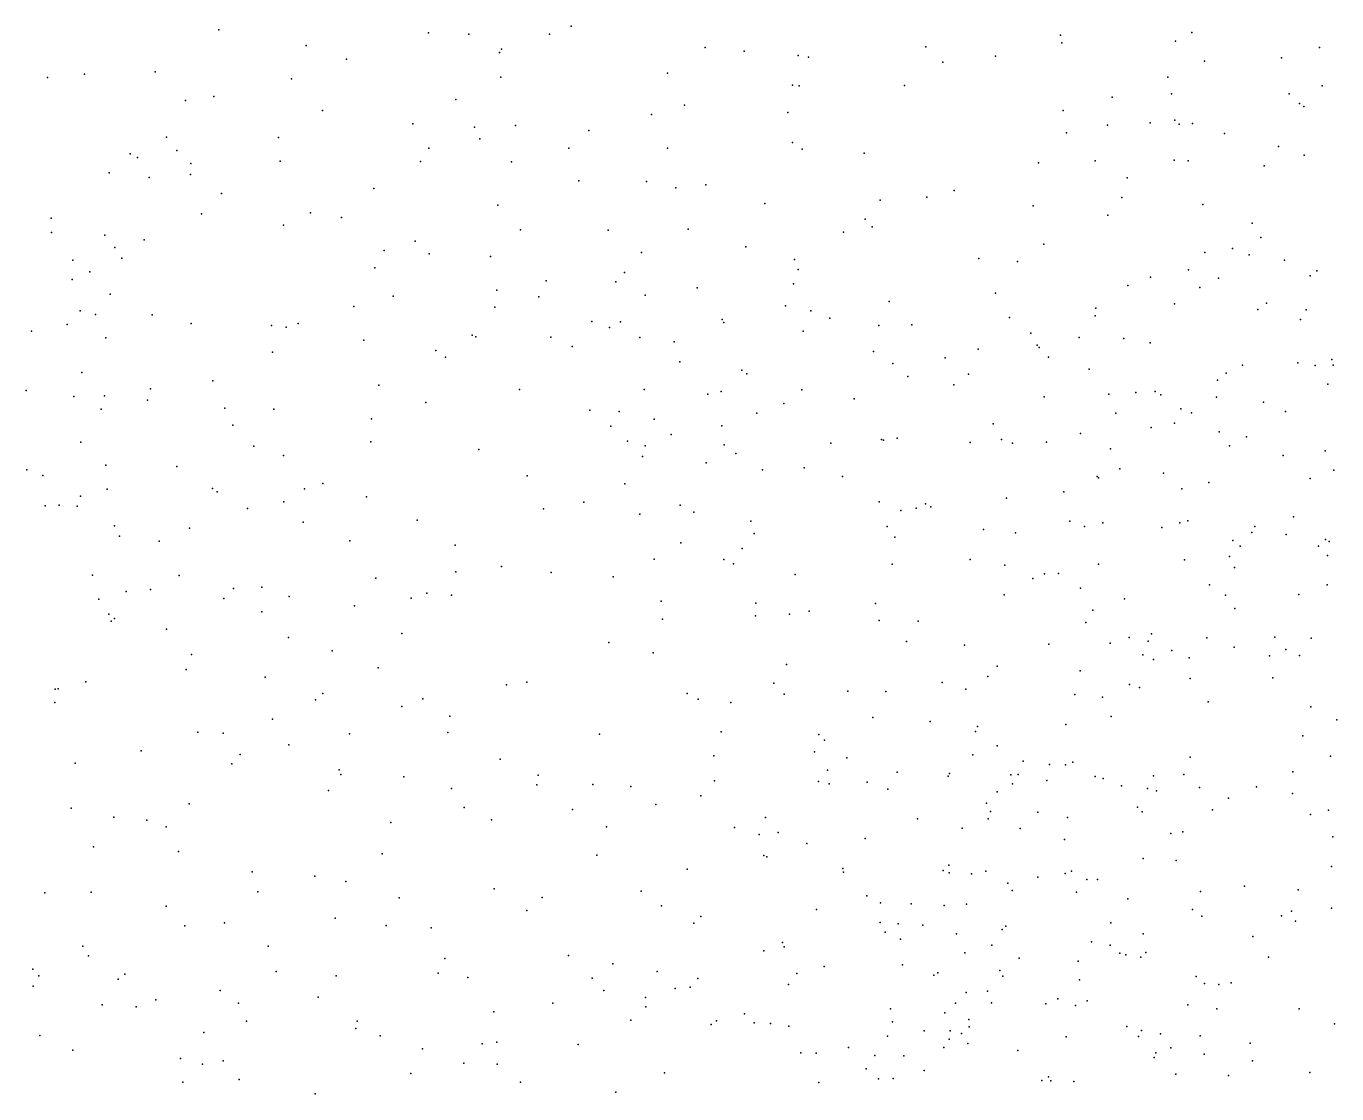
# Model space of a CAD drawing. Header units: metres. Extents: x -25 to 25, y -27.7 to 27.8.
# Drawn here: x -4.348 to -2.277, y 15.263 to 16.951 of the extents above; entities that cross this region are included whole.
import ezdxf

# ---------------------------------------------------------------- set-up
doc = ezdxf.new("R2010")
doc.units = ezdxf.units.M

msp = doc.modelspace()

# ---------------------------------------------------------------- linework, layer by layer
for p in [(-3.487, 16.9513, 10.5076), (-4.0439, 16.9455, 12.3623), (-3.7126, 16.9407, 5.9554), (-3.6486, 16.9386, 18.0892), (-3.5215, 16.9387, 8.8786), (-2.7133, 16.9372, -13.1842), (-2.5315, 16.9279, 15.3861), (-2.5057, 16.9411, 7.251), (-3.9057, 16.9207, 5.8392), (-3.6003, 16.9095, 17.8022), (-3.5971, 16.915, 10.6186), (-3.2751, 16.9175, 15.3448), (-3.2136, 16.9119, 8.7918), (-2.9263, 16.9186, 19.2147), (-2.7114, 16.9252, 6.6538), (-2.3039, 16.9174, 19.545), (-3.8421, 16.899, 11.1547), (-3.1283, 16.9049, 17.2457), (-3.112, 16.9021, 10.2351), (-2.8996, 16.8944, 15.248), (-2.8163, 16.904, 17.1091), (-2.486, 16.8959, 10.2299), (-2.3641, 16.9013, -13.9539), (-4.3149, 16.8702, 14.6678), (-4.2563, 16.8752, 13.2827), (-4.1447, 16.8791, 5.7824), (-3.9293, 16.8683, 8.9087), (-3.598, 16.8709, 15.2705), (-3.3349, 16.8768, 8.8942), (-2.5439, 16.8705, 8.0154), (-3.1371, 16.8579, -12.5306), (-3.1266, 16.8569, 6.3444), (-2.9604, 16.8573, 10.1676), (-2.5383, 16.8446, 17.1347), (-2.3521, 16.8445, -13.7193), (-2.2997, 16.8569, 15.8096), (-4.0968, 16.8337, 12.4915), (-4.0518, 16.84, 15.0111), (-3.6692, 16.8353, 10.7471), (-3.3077, 16.8264, 10.3131), (-2.6317, 16.8391, 19.4164), (-2.336, 16.829, 10.1653), (-2.3289, 16.8242, -11.0415), (-3.8799, 16.8178, 11.4731), (-3.3602, 16.8115, 18.7363), (-3.1448, 16.8148, 19.0206), (-2.7092, 16.818, 15.2587), (-2.533, 16.8025, -13.3337), (-3.7373, 16.7971, 10.9869), (-3.6399, 16.7918, 18.2115), (-3.5748, 16.7945, 18.3659), (-3.4589, 16.7863, 17.5805), (-2.7038, 16.7827, 8.4912), (-2.6395, 16.7946, 6.8015), (-2.5719, 16.7985, 8.2669), (-2.5261, 16.7966, 7.1076), (-2.5048, 16.7973, 7.711), (-2.4543, 16.7817, 15.5298), (-4.1265, 16.7758, 13.1215), (-3.9495, 16.7754, 11.7603), (-3.6316, 16.7734, 17.8988), (-3.1371, 16.7675, 10.1604), (-2.3689, 16.7613, 15.6814), (-4.184, 16.7495, 14.9134), (-4.1728, 16.7439, 5.8908), (-4.1102, 16.7546, 12.9149), (-3.712, 16.7587, 15.2253), (-3.4908, 16.7586, 18.5214), (-3.3347, 16.7586, 17.4573), (-3.1221, 16.7567, -12.1985), (-3.0239, 16.7504, 6.4473), (-2.5341, 16.7397, 7.258), (-2.3285, 16.7475, 19.6003), (-4.2175, 16.7193, 13.3205), (-4.0883, 16.7341, 8.9409), (-3.9468, 16.7378, 5.9781), (-3.7252, 16.7373, 6.1368), (-3.5816, 16.7367, 10.5766), (-2.7481, 16.735, -11.6001), (-2.6587, 16.7386, 17.1747), (-2.5116, 16.7386, 7.4827), (-2.3914, 16.7306, -14.1895), (-4.1543, 16.712, 12.6167), (-4.0887, 16.7167, 12.0743), (-3.4749, 16.7067, 15.2715), (-3.3681, 16.7056, 6.3082), (-3.2743, 16.7005, 18.8681), (-2.6082, 16.7117, 15.3585), (-4.0399, 16.6867, 11.914), (-3.7988, 16.6949, 11.2689), (-3.3218, 16.6959, 15.2867), (-2.925, 16.6808, -13.0186), (-2.8816, 16.6913, 19.2878), (-2.6167, 16.6802, 10.1025), (-3.6032, 16.6684, 6.257), (-3.181, 16.6711, 17.3582), (-2.9985, 16.6761, 17.2571), (-2.7566, 16.6674, -13.1819), (-2.4885, 16.6691, 8.3063), (-4.309, 16.6476, 5.8987), (-4.0713, 16.6548, 15.052), (-3.942, 16.6367, 9.0113), (-3.8989, 16.656, 11.5714), (-3.8502, 16.6489, 6.1621), (-3.0223, 16.6461, 8.8758), (-2.6386, 16.6525, 19.4431), (-2.4105, 16.6398, 8.0383), (-4.3087, 16.6251, 13.5875), (-4.2241, 16.6206, 12.7794), (-3.5672, 16.6291, 17.8008), (-3.4286, 16.6287, 18.6114), (-3.3022, 16.6304, 10.1835), (-3.0565, 16.6257, -12.0268), (-3.0115, 16.6338, 19.1769), (-2.3968, 16.6174, 17.2506), (-4.2082, 16.6015, 6.0116), (-4.1621, 16.6133, 12.2518), (-3.7827, 16.5966, 15.2144), (-3.7337, 16.6114, 11.0276), (-3.2109, 16.6024, 6.4151), (-2.7398, 16.6068, 6.8086), (-2.4418, 16.5998, -13.9474), (-4.2746, 16.5814, 12.6231), (-4.1973, 16.5843, 13.2015), (-3.7116, 16.5911, 10.8544), (-3.6145, 16.5872, 9.1144), (-3.3761, 16.5935, 17.5401), (-3.1341, 16.5824, 10.0693), (-2.8429, 16.5841, 10.0091), (-2.7816, 16.579, 8.7362), (-2.4856, 16.5937, -13.4125), (-2.4155, 16.5896, -11.0153), (-2.3594, 16.5811, 19.6308), (-4.2481, 16.5628, 13.4274), (-3.7974, 16.5691, 6.2842), (-3.403, 16.5619, 9.1035), (-3.1283, 16.5668, -12.5543), (-2.5711, 16.5546, 17.2452), (-2.5114, 16.566, 8.4745), (-2.3187, 16.5563, 4.9101), (-2.3086, 16.5646, 4.5577), (-4.2758, 16.551, 13.0138), (-3.6045, 16.534, 4.2251), (-3.5264, 16.5486, 18.3295), (-3.4166, 16.5472, 4.1272), (-3.2879, 16.5377, 4.2657), (-3.1357, 16.5441, 8.9973), (-2.6072, 16.5412, 7.1412), (-2.4932, 16.5382, 4.8286), (-2.4637, 16.5528, 4.5696), (-4.2158, 16.5274, 14.9267), (-3.7686, 16.5244, 9.1147), (-3.5381, 16.5231, 4.3958), (-3.3702, 16.5259, 4.3969), (-2.9845, 16.5161, 6.6313), (-2.8162, 16.529, 17.2524), (-2.5332, 16.5123, 4.4379), (-2.3879, 16.5131, 8.3496), (-4.2631, 16.5011, 9.163), (-4.2389, 16.4955, 6.1499), (-4.1494, 16.4949, 9.0525), (-3.8305, 16.5078, 11.3269), (-3.6077, 16.5071, 4.0051), (-3.1482, 16.509, 6.5291), (-3.108, 16.5011, 19.0748), (-2.659, 16.4935, 4.6431), (-2.6579, 16.5052, 10.0259), (-2.4016, 16.5032, 7.6993), (-2.3254, 16.5029, 15.6853), (-4.2837, 16.4796, 12.2238), (-4.0876, 16.4813, 6.2747), (-3.9606, 16.4778, 6.3619), (-3.9377, 16.4755, 11.5122), (-3.9188, 16.481, 15.1663), (-3.4542, 16.4843, 4.5356), (-3.4264, 16.4746, 18.5239), (-3.4091, 16.4836, 6.4384), (-3.2485, 16.4874, 3.985), (-3.2458, 16.4825, 4.5236), (-3.0784, 16.4894, 4.3031), (-3.0007, 16.4782, 17.3291), (-2.9488, 16.4792, 8.9111), (-2.7941, 16.4906, 15.2234), (-2.3342, 16.4874, 7.898), (-4.3401, 16.4689, 13.8349), (-4.2227, 16.4584, 12.0315), (-3.8148, 16.4548, 4.243), (-3.6435, 16.4625, 6.4317), (-3.6376, 16.4599, 4.4974), (-3.5194, 16.4597, 18.1954), (-3.3783, 16.4593, 10.2111), (-3.3241, 16.4523, 17.5837), (-3.1204, 16.4689, -12.2952), (-2.7602, 16.4658, 4.5028), (-2.6841, 16.4591, -13.198), (-2.6133, 16.4572, 19.4673), (-2.5718, 16.4506, 4.991), (-3.9592, 16.4356, 9.0985), (-3.7008, 16.4384, 10.7184), (-3.4855, 16.4449, 15.2478), (-3.0094, 16.4371, 4.1015), (-2.8437, 16.4404, 4.3255), (-2.7502, 16.447, -11.4776), (-2.7475, 16.4431, 7.0328), (-3.6857, 16.4277, 15.2302), (-3.3151, 16.4203, 18.7032), (-2.9784, 16.418, 15.2159), (-2.8958, 16.4267, 9.9749), (-2.7323, 16.4282, 4.8148), (-2.6682, 16.4088, 4.2234), (-2.4261, 16.4151, 8.5121), (-2.3386, 16.4192, 19.736), (-2.3112, 16.4148, 17.3826), (-2.2844, 16.4241, 8.0351), (-2.2824, 16.4153, 19.8852), (-4.2607, 16.4035, 9.4172), (-4.0535, 16.3906, 11.5937), (-3.2173, 16.4072, 3.8479), (-3.2093, 16.4017, 15.2396), (-2.9551, 16.3972, 19.2291), (-2.8589, 16.4008, 4.1755), (-2.4652, 16.3916, 15.46), (-2.4517, 16.4025, 4.1552), (-4.3485, 16.3751, 13.9871), (-4.2245, 16.3668, 11.8661), (-4.1521, 16.378, 14.9979), (-3.7912, 16.3838, 3.8533), (-3.5689, 16.3769, 3.7347), (-3.3717, 16.3769, 9.1492), (-3.2709, 16.3693, 10.1134), (-3.2502, 16.3736, 6.6), (-3.1225, 16.3764, 4.7006), (-2.882, 16.3843, 4.709), (-2.6369, 16.3695, 17.3078), (-2.5945, 16.372, 15.3025), (-2.5638, 16.3738, 8.6746), (-2.5551, 16.3686, 7.3573), (-2.2912, 16.3851, -24.8099), (-4.2732, 16.3656, 13.3503), (-4.1568, 16.3599, 9.2429), (-4.0344, 16.3475, 6.5356), (-3.7168, 16.3564, 4.6282), (-3.1507, 16.3549, 9.0536), (-3.0398, 16.3621, 3.8855), (-2.7396, 16.3653, 4.9693), (-2.5232, 16.3461, -25.078), (-2.4668, 16.3648, 10.0866), (-2.3927, 16.3569, -25.3227), (-4.2301, 16.3457, 13.5475), (-3.9571, 16.3455, 4.0213), (-3.8025, 16.3305, 11.1148), (-3.4575, 16.3442, 18.082), (-3.4113, 16.342, 18.3933), (-3.3559, 16.3298, 15.2319), (-3.1936, 16.3396, 18.9382), (-2.6263, 16.3394, 10.0247), (-2.5067, 16.3399, -10.9911), (-2.3579, 16.3419, 15.5622), (-4.0218, 16.3206, 4.2138), (-3.4243, 16.3188, 18.2334), (-3.3288, 16.3055, 18.5406), (-3.2488, 16.3194, 17.6319), (-2.8201, 16.3224, 8.8785), (-2.6821, 16.3072, -11.2086), (-2.5702, 16.3169, 5.2023), (-2.5332, 16.3237, 19.5212), (-2.4626, 16.31, -13.5136), (-4.262, 16.2936, 13.8297), (-3.9885, 16.2872, 11.4044), (-3.8037, 16.2942, 6.5836), (-3.3982, 16.2953, 4.8226), (-3.3703, 16.2876, 17.8696), (-3.245, 16.2893, 3.682), (-3.0768, 16.2917, 19.0823), (-2.9964, 16.2975, -12.7283), (-2.9932, 16.2966, 6.9082), (-2.9717, 16.2996, 4.8855), (-2.8562, 16.293, 7.0307), (-2.8069, 16.2977, 17.3746), (-2.7895, 16.2922, 19.3418), (-2.7356, 16.2933, 3.9324), (-2.4465, 16.2877, -13.9529), (-2.4193, 16.3021, 7.5611), (-3.9418, 16.2727, 15.1229), (-3.6331, 16.2819, 10.5236), (-3.3744, 16.271, 6.6588), (-3.2265, 16.2755, 6.7362), (-2.6346, 16.283, 7.2513), (-2.3618, 16.2725, 17.4451), (-2.2954, 16.2799, 7.7539), (-4.3475, 16.2498, 14.3766), (-4.2227, 16.2572, 14.8631), (-4.1106, 16.2548, 4.1049), (-3.2738, 16.2606, 18.7025), (-3.1848, 16.25, 4.886), (-3.1188, 16.2528, 15.1971), (-2.62, 16.2516, -24.8539), (-2.5508, 16.2446, 17.4098), (-2.2813, 16.2493, 3.9573), (-4.3223, 16.2409, 14.1618), (-3.8798, 16.2283, 4.7016), (-3.5565, 16.2404, 6.6462), (-3.402, 16.2278, 3.5915), (-3.0583, 16.2394, 3.719), (-2.6557, 16.239, -25.2307), (-2.6534, 16.2369, 15.16), (-2.4792, 16.23, 3.8879), (-2.3187, 16.2363, -24.4918), (-4.2628, 16.2079, 14.0017), (-4.2206, 16.2194, 4.3774), (-4.0539, 16.2203, 4.5767), (-4.0466, 16.215, 9.2922), (-3.9085, 16.2196, 11.2399), (-3.8104, 16.2072, 3.6657), (-2.7987, 16.2052, 3.7896), (-2.7082, 16.2151, 8.829), (-2.5218, 16.2196, 10.0887), (-4.3185, 16.1929, 14.5737), (-4.2964, 16.1937, 11.7175), (-4.2682, 16.1923, 13.5261), (-3.9986, 16.1886, 6.6014), (-3.9413, 16.1994, 3.758), (-3.5306, 16.1882, 4.9195), (-3.4668, 16.1987, 9.18), (-3.315, 16.194, 18.14), (-3.2929, 16.183, 18.4509), (-3.0002, 16.1993, -12.4675), (-2.9658, 16.1854, 10.0089), (-2.9419, 16.1892, 19.2091), (-2.9267, 16.1959, 15.1396), (-2.9187, 16.1914, 5.0427), (-4.2092, 16.161, 6.5736), (-3.9106, 16.167, 9.2057), (-3.7307, 16.1701, 6.6684), (-3.3785, 16.1798, 10.2162), (-3.2033, 16.1688, 3.5904), (-2.9877, 16.1601, 7.0465), (-2.699, 16.1684, 5.2641), (-2.6757, 16.1602, 19.4161), (-2.6465, 16.166, 3.794), (-2.5249, 16.1658, -25.5136), (-2.5121, 16.1689, 15.2374), (-2.4062, 16.1603, 15.3521), (-2.3452, 16.1753, 20.3666), (-4.2008, 16.1451, 4.6409), (-4.0904, 16.1574, 11.4231), (-3.198, 16.1492, 9.1108), (-2.9756, 16.1434, 8.9993), (-2.8351, 16.1554, -11.4926), (-2.7846, 16.1504, 10.0238), (-2.5532, 16.1588, 5.3567), (-2.4112, 16.1509, 8.6549), (-2.3569, 16.1477, 10.1224), (-2.2949, 16.1396, 5.4668), (-4.1382, 16.1371, 9.5437), (-3.8369, 16.1373, 4.8338), (-3.6703, 16.1307, 15.1444), (-3.3139, 16.1342, 6.8672), (-3.217, 16.1256, 17.9414), (-2.441, 16.1379, -13.7805), (-2.4293, 16.1289, 19.7511), (-2.3056, 16.1292, 20.5581), (-2.289, 16.1366, 8.5128), (-3.3556, 16.1083, 15.145), (-3.2459, 16.108, 10.144), (-3.2304, 16.1014, 18.5923), (-2.9799, 16.1008, 17.6433), (-2.8566, 16.108, 5.1576), (-2.8018, 16.099, 3.6771), (-2.6533, 16.1006, 17.5046), (-2.5173, 16.1076, -10.9467), (-2.4466, 16.1129, 3.7818), (-2.2915, 16.1141, -24.2692), (-4.2435, 16.0834, 14.3286), (-4.1069, 16.0827, 3.7979), (-3.796, 16.0784, 10.9789), (-3.6695, 16.0883, 4.9424), (-3.5974, 16.0967, 3.5296), (-3.5187, 16.0876, 10.3794), (-3.4209, 16.0807, 5.0139), (-3.1328, 16.0845, 15.1099), (-2.7571, 16.0779, 7.2206), (-2.7389, 16.0852, -25.3778), (-2.7167, 16.0861, -24.567), (-2.4386, 16.0956, 20.2579), (-4.1904, 16.0572, 14.1342), (-4.1518, 16.0608, 14.7659), (-4.021, 16.0623, 9.3853), (-3.976, 16.0643, 11.256), (-2.6821, 16.0626, 8.8456), (-2.4781, 16.0679, -13.4795), (-2.292, 16.0679, -25.7106), (-4.2336, 16.0451, 13.6952), (-4.0359, 16.0461, 14.8972), (-3.9326, 16.0496, 6.5651), (-3.74, 16.0471, 10.8328), (-3.715, 16.0546, 9.204), (-3.676, 16.0515, 10.6481), (-3.3447, 16.0422, 3.4944), (-3.195, 16.0392, 18.1651), (-3.0062, 16.0385, 19.0617), (-2.8026, 16.052, -12.8441), (-2.6123, 16.0458, 7.3569), (-2.4529, 16.0517, 15.1388), (-2.3367, 16.0525, -14.1464), (-4.218, 16.0218, 9.7112), (-4.2092, 16.0148, 6.5213), (-3.976, 16.025, 3.6442), (-3.8298, 16.0348, 3.5688), (-3.1958, 16.019, 18.3965), (-3.1417, 16.0218, 18.7824), (-3.1106, 16.0262, 3.527), (-2.6623, 16.0279, 10.1047), (-2.4381, 16.0305, 20.6151), (-4.214, 16.0106, 4.8539), (-4.127, 15.9976, 11.3816), (-3.3427, 16.0137, 10.221), (-3.0004, 16.0115, 17.7991), (-2.9387, 16.0103, 7.1364), (-2.6737, 16.0084, 19.3851), (-3.9337, 15.9845, 4.9197), (-3.7547, 15.9912, 6.5906), (-3.4273, 15.977, 6.8188), (-2.9569, 15.9781, 14.982), (-2.7322, 15.974, 14.922), (-2.6352, 15.9755, 17.6088), (-2.6052, 15.9845, -24.2757), (-2.575, 15.9789, 5.4443), (-2.5698, 15.9907, 14.9831), (-2.4824, 15.9839, 19.8749), (-2.3749, 15.9854, 7.6033), (-2.3173, 15.9834, 5.5479), (-4.0872, 15.9579, 9.5608), (-3.8646, 15.9635, 9.2458), (-3.3575, 15.9606, 15.0308), (-2.8653, 15.9727, -11.9487), (-2.5834, 15.9573, -13.2998), (-2.5376, 15.9639, 8.7751), (-2.5099, 15.9527, 19.6388), (-2.4389, 15.9695, 17.5516), (-2.3831, 15.9554, 20.8618), (-2.3573, 15.9659, 3.6761), (-2.3356, 15.9564, -10.8444), (-4.0957, 15.9342, 14.5832), (-3.7924, 15.9367, 14.9439), (-3.1467, 15.9418, 9.1267), (-2.8134, 15.9392, 17.7182), (-2.6825, 15.932, -11.102), (-2.5664, 15.9498, 3.6145), (-4.2544, 15.9148, 3.7217), (-3.9708, 15.9218, 14.8263), (-3.5573, 15.9142, 14.966), (-3.1668, 15.9124, 14.9537), (-2.9008, 15.9134, 3.5063), (-2.8283, 15.9232, -12.6575), (-2.5086, 15.92, 7.4755), (-2.3781, 15.921, -24.0437), (-4.3029, 15.9028, 4.969), (-4.298, 15.9033, 9.8155), (-3.8794, 15.8961, 6.5001), (-3.5893, 15.9099, 10.4665), (-3.3039, 15.896, 5.1241), (-3.1504, 15.8952, 3.4542), (-3.0499, 15.8996, 18.0249), (-2.9894, 15.899, 18.9905), (-2.8633, 15.9031, 10.1122), (-2.6909, 15.8944, 8.8748), (-2.6472, 15.8901, 7.3676), (-2.6046, 15.9101, 20.6221), (-2.5888, 15.9058, 19.4696), (-4.3033, 15.8821, 11.4756), (-3.8911, 15.886, 3.5431), (-3.7545, 15.8756, 10.7973), (-3.7215, 15.8879, 3.4757), (-3.2863, 15.8869, 9.1893), (-3.2347, 15.8818, 10.1843), (-2.48, 15.883, 10.1955), (-2.3177, 15.8748, 21.048), (-3.9594, 15.8553, 11.176), (-3.6788, 15.86, 6.5523), (-3.0102, 15.8583, -24.8901), (-2.9196, 15.8517, 9.0142), (-2.6332, 15.8597, 20.1389), (-2.2768, 15.8544, 10.1793), (-4.0774, 15.835, 13.8666), (-4.0371, 15.8334, 3.5572), (-3.8373, 15.8325, 14.7415), (-3.6818, 15.8345, 5.0767), (-3.4424, 15.8318, 14.8638), (-3.2498, 15.8354, 6.9205), (-3.0958, 15.8314, 7.1122), (-2.8477, 15.8362, 14.7565), (-2.8445, 15.8439, -24.2968), (-2.7053, 15.8469, 5.4048), (-2.3307, 15.8293, -13.983), (-3.9336, 15.8147, 14.29), (-3.0864, 15.8225, 18.2334), (-2.8135, 15.8134, -12.3721), (-4.1667, 15.8056, 5.0326), (-4.0102, 15.7995, 5.0317), (-3.5995, 15.7924, 9.2415), (-3.2617, 15.7977, 14.7916), (-3.1023, 15.804, 14.7824), (-3.0514, 15.7942, 10.1387), (-2.852, 15.7989, 19.1235), (-2.7723, 15.7893, 20.4746), (-2.6942, 15.7874, 14.6569), (-2.5087, 15.7952, 20.9727), (-2.2866, 15.7969, 8.51), (-4.2711, 15.7859, 13.7494), (-4.0233, 15.785, 6.4328), (-3.8536, 15.7754, 14.1504), (-3.8513, 15.7682, 9.3101), (-3.5391, 15.7668, 6.5336), (-3.0817, 15.775, 18.5613), (-2.9718, 15.7715, 17.9744), (-2.8892, 15.7697, -11.7081), (-2.7923, 15.7674, 8.9474), (-2.7807, 15.7678, 20.3005), (-2.7308, 15.7838, 3.4713), (-2.7056, 15.7835, 19.2972), (-2.5663, 15.7661, 19.7832), (-2.5187, 15.7679, -23.5675), (-2.3463, 15.7723, 14.895), (-3.7515, 15.7644, 14.4696), (-3.6763, 15.746, 14.2596), (-3.5413, 15.7518, 14.5712), (-3.4529, 15.7524, 3.3897), (-3.3927, 15.7492, 6.6547), (-3.2607, 15.7582, 14.6407), (-3.0962, 15.7569, -24.5781), (-3.0794, 15.7534, 14.6174), (-3.019, 15.756, 9.097), (-2.9867, 15.745, -25.1725), (-2.8909, 15.7654, 3.428), (-2.7892, 15.7534, 20.6254), (-2.735, 15.7587, -13.1074), (-2.6589, 15.765, 10.1766), (-2.6463, 15.7619, 19.9824), (-2.6169, 15.7503, 8.8266), (-2.5759, 15.7459, 17.6372), (-2.494, 15.7476, 5.5636), (-2.4038, 15.7485, 17.5414), (-3.8708, 15.7425, 3.4724), (-3.2819, 15.7344, 3.3705), (-2.8136, 15.7408, 17.7998), (-2.5619, 15.742, 7.498), (-2.4482, 15.7307, -23.2438), (-2.3467, 15.7381, 3.5236), (-4.2777, 15.7148, 6.3971), (-4.0909, 15.7216, 9.5942), (-3.6563, 15.7157, 3.4145), (-3.4848, 15.7125, 14.3898), (-3.3534, 15.7207, 10.2058), (-2.8304, 15.7229, 5.3491), (-2.8244, 15.7095, -12.6408), (-2.7496, 15.7083, -11.1795), (-2.5919, 15.7162, -13.3873), (-2.5846, 15.7091, 19.5779), (-2.4731, 15.7121, 8.7037), (-2.3181, 15.7045, 7.7976), (-2.2901, 15.7117, -18.8195), (-4.21, 15.7006, 9.744), (-4.1578, 15.6958, 11.2557), (-4.1275, 15.6852, 13.9241), (-3.7723, 15.6919, 5.128), (-3.613, 15.6965, 10.4035), (-3.4312, 15.6854, 5.1814), (-3.2289, 15.6842, 6.8226), (-3.1798, 15.6999, 9.1896), (-2.9397, 15.698, -24.0977), (-2.8688, 15.6831, 7.3229), (-2.8281, 15.6981, -12.0815), (-2.7026, 15.7001, 5.4531), (-3.1898, 15.673, 14.3977), (-3.1598, 15.6762, 6.9641), (-3.0222, 15.6666, 18.1117), (-2.7773, 15.6824, -23.8907), (-2.7072, 15.6654, 14.4949), (-2.5392, 15.6745, 14.5879), (-2.5204, 15.6773, 21.082), (-2.2831, 15.6697, -23.1274), (-4.2421, 15.6536, 3.5352), (-4.1076, 15.6463, 5.1228), (-3.786, 15.6426, 10.608), (-3.1143, 15.6588, 5.2318), (-3.4464, 15.6402, 9.2589), (-3.1823, 15.6397, -24.3407), (-3.178, 15.638, 10.1427), (-2.8902, 15.6246, 20.3526), (-2.583, 15.635, 3.4322), (-2.5306, 15.632, -25.7169), (-2.2853, 15.6225, -14.0222), (-3.9914, 15.6143, 9.4303), (-3.8925, 15.607, 10.8641), (-3.3039, 15.6182, 14.2479), (-3.0578, 15.6193, 18.3115), (-3.0565, 15.6136, 3.33), (-2.8989, 15.6162, 14.3894), (-2.8897, 15.6124, 20.5421), (-2.8543, 15.6111, 18.9751), (-2.8318, 15.6154, -23.6123), (-2.7494, 15.6056, 19.1645), (-2.7064, 15.6113, 17.7176), (-2.6961, 15.615, 8.8909), (-2.6719, 15.602, 7.503), (-2.6553, 15.6018, 19.353), (-4.3191, 15.5807, 11.1929), (-4.2459, 15.5822, 5.1627), (-3.9821, 15.5827, 11.0393), (-3.8433, 15.5989, 3.4142), (-3.6086, 15.5872, 14.163), (-3.3763, 15.5833, 3.3295), (-2.797, 15.5962, 20.8088), (-2.7899, 15.5845, 3.3504), (-2.6881, 15.5819, 10.1658), (-2.4924, 15.5829, 10.2299), (-2.4227, 15.5914, -19.161), (-2.3381, 15.5858, 21.2727), (-4.1271, 15.5598, 9.6117), (-3.759, 15.573, 6.2989), (-3.5331, 15.5734, 3.3467), (-3.3441, 15.5603, 6.4981), (-3.0195, 15.5763, -23.8341), (-2.9981, 15.5653, 10.1159), (-2.9495, 15.5633, 18.7586), (-2.8972, 15.5611, 20.2053), (-2.8622, 15.5629, -23.3253), (-2.6072, 15.5713, 5.548), (-3.8602, 15.5406, 14.1494), (-3.557, 15.553, 10.2445), (-3.2819, 15.5432, -24.5968), (-3.0994, 15.5547, 9.1915), (-2.5048, 15.5545, 7.6859), (-2.4899, 15.5441, 5.6724), (-2.364, 15.5447, 8.4915), (-2.3482, 15.5517, -19.5108), (-2.2853, 15.5565, 8.0438), (-4.0977, 15.5286, 6.2659), (-4.035, 15.5336, 14.099), (-3.7794, 15.5294, 5.2361), (-3.7084, 15.5257, 10.379), (-3.2933, 15.5327, -24.067), (-2.9984, 15.5341, 18.6023), (-2.9909, 15.5185, 18.0756), (-2.9702, 15.5321, 5.3356), (-2.9313, 15.5299, 9.0895), (-2.8059, 15.5231, 19.9666), (-2.7997, 15.528, -12.5259), (-2.6342, 15.5334, 19.5048), (-2.3419, 15.536, 16.8548), (-4.2589, 15.4967, 6.1753), (-3.9661, 15.4965, 5.2543), (-3.1531, 15.5023, 14.2119), (-2.9666, 15.5076, 7.2916), (-2.8778, 15.5159, -11.812), (-2.8219, 15.4981, -11.3284), (-2.6646, 15.5033, 19.7138), (-2.6348, 15.4981, -11.0787), (-2.5829, 15.5161, 8.7797), (-2.4094, 15.5117, -18.9447), (-4.25, 15.4814, 3.4547), (-3.6868, 15.4773, 9.3291), (-3.4912, 15.4816, 5.3445), (-3.1824, 15.4894, -24.9753), (-3.1506, 15.4953, 6.7827), (-2.8646, 15.4861, -25.4095), (-2.7789, 15.4776, 19.0278), (-2.6196, 15.4856, 21.0973), (-2.6105, 15.4829, 3.3471), (-2.5864, 15.4793, -22.8329), (-2.5789, 15.4866, 17.6579), (-2.3845, 15.4793, 3.418), (-4.338, 15.46, 14.0685), (-3.9535, 15.4565, 6.1599), (-3.421, 15.4687, -24.3523), (-3.3512, 15.4565, 9.2824), (-3.0873, 15.4645, 6.9834), (-2.9631, 15.4668, 20.5154), (-2.8092, 15.4583, 9.0139), (-2.6856, 15.4727, -25.5919), (-4.3284, 15.4495, 5.9781), (-4.2031, 15.4442, 5.3713), (-4.1926, 15.4525, 14.1672), (-3.8584, 15.4499, 9.3771), (-3.6973, 15.4541, 6.1542), (-3.6505, 15.4469, 14.2557), (-3.4538, 15.4458, 6.1374), (-3.2867, 15.4456, -23.7563), (-3.1433, 15.4361, 10.0655), (-3.1305, 15.4531, 5.3593), (-2.9137, 15.4505, 20.6889), (-2.9072, 15.4546, -23.1038), (-2.8047, 15.4493, -12.1179), (-2.6837, 15.4431, 8.9079), (-2.4993, 15.4485, 16.8246), (-2.4857, 15.4376, 14.3325), (-2.4632, 15.4361, 16.6553), (-2.4438, 15.4384, 17.2779), (-4.3374, 15.4331, 5.4599), (-4.0418, 15.4267, 5.4032), (-3.8871, 15.4159, 5.4279), (-3.4354, 15.4265, 5.9657), (-3.3698, 15.4156, 10.113), (-3.3229, 15.4296, 3.2906), (-3.2989, 15.4316, 6.1278), (-2.8625, 15.4233, 18.7886), (-2.8287, 15.4253, -12.7843), (-4.2284, 15.404, 9.7028), (-4.1749, 15.4008, 5.6299), (-4.1436, 15.4118, 5.9636), (-4.013, 15.4064, 9.4694), (-3.5159, 15.4065, 9.3245), (-3.3692, 15.4007, 5.7655), (-2.9825, 15.3973, 9.1598), (-2.8794, 15.4062, 14.2818), (-2.8225, 15.407, 10.0865), (-2.7366, 15.4055, -13.2109), (-2.7179, 15.4133, 19.2113), (-2.6899, 15.4025, 7.596), (-2.6715, 15.4101, 14.3057), (-2.5121, 15.4037, 21.2149), (-2.4664, 15.3974, 7.8461), (-2.3365, 15.3977, 8.2063), (-4.0003, 15.3779, 5.5929), (-3.8255, 15.3777, 5.9124), (-3.6094, 15.3927, 5.8563), (-3.393, 15.3797, -16.2248), (-3.2656, 15.3728, -16.0394), (-3.2575, 15.3787, 5.544), (-3.2131, 15.3895, 9.2438), (-3.1977, 15.3755, 5.8432), (-3.1718, 15.3744, 3.2695), (-2.9789, 15.3767, 18.4308), (-2.8963, 15.3911, 5.4759), (-2.8587, 15.3807, 20.8401), (-2.2803, 15.3735, -18.6379), (-4.3269, 15.3552, -15.6137), (-4.0676, 15.3598, 3.3676), (-3.8272, 15.3666, 5.6334), (-3.7891, 15.3546, 10.4125), (-3.1428, 15.3698, 6.6476), (-2.9868, 15.354, 20.2758), (-2.9292, 15.3629, 20.1217), (-2.8877, 15.3629, 7.4532), (-2.8699, 15.3586, -22.8816), (-2.858, 15.3689, 17.9443), (-2.7047, 15.3533, 19.5976), (-2.6088, 15.3697, -13.4094), (-2.5902, 15.3538, 16.7174), (-2.5857, 15.3634, 10.1441), (-2.5554, 15.358, 17.2012), (-2.493, 15.3545, 3.3393), (-4.2747, 15.3323, 10.9479), (-3.7221, 15.3343, 14.3832), (-3.6279, 15.342, -23.8235), (-3.6045, 15.3446, -16.128), (-3.4762, 15.3412, -23.6302), (-3.0489, 15.3362, 6.0242), (-2.8982, 15.3362, -16.011), (-2.8895, 15.3493, -11.6596), (-2.86, 15.3424, -16.355), (-2.7812, 15.3318, 19.7727), (-2.5393, 15.3359, 16.5535), (-2.4139, 15.3432, -19.3755), (-4.1048, 15.3187, -15.7627), (-4.0699, 15.31, -16.0106), (-4.0372, 15.3152, 14.3852), (-3.6568, 15.3118, -24.256), (-3.1241, 15.3281, 6.3364), (-3.0998, 15.3273, -23.2161), (-3.0073, 15.3239, 20.4642), (-2.9611, 15.323, 3.2593), (-2.5654, 15.3206, 7.7565), (-2.5627, 15.3278, 8.7883), (-2.4866, 15.3257, 8.6366), (-2.4103, 15.3154, 8.4589), (-3.7403, 15.295, 9.3736), (-3.6041, 15.3098, -16.507), (-3.3395, 15.2963, 14.301), (-3.0206, 15.3028, 7.0549), (-2.929, 15.3002, 18.1406), (-2.7324, 15.2901, 17.8277), (-2.5314, 15.2944, 5.8642), (-2.4478, 15.2921, 10.158), (-2.3193, 15.2969, -19.6329), (-4.1009, 15.2815, -15.482), (-4.012, 15.2855, 10.8118), (-3.5669, 15.2814, -15.8992), (-3.0958, 15.2811, 14.2712), (-3.0015, 15.2865, -16.6309), (-2.9782, 15.2871, 5.6145), (-2.7429, 15.2842, 19.0042), (-2.7289, 15.2838, 3.2785), (-2.6924, 15.2823, 16.9375), (-3.8916, 15.2631, 10.5401), (-3.4166, 15.2658, 9.3222)]:
    msp.add_point(p)

doc.saveas('drawing.dxf')
